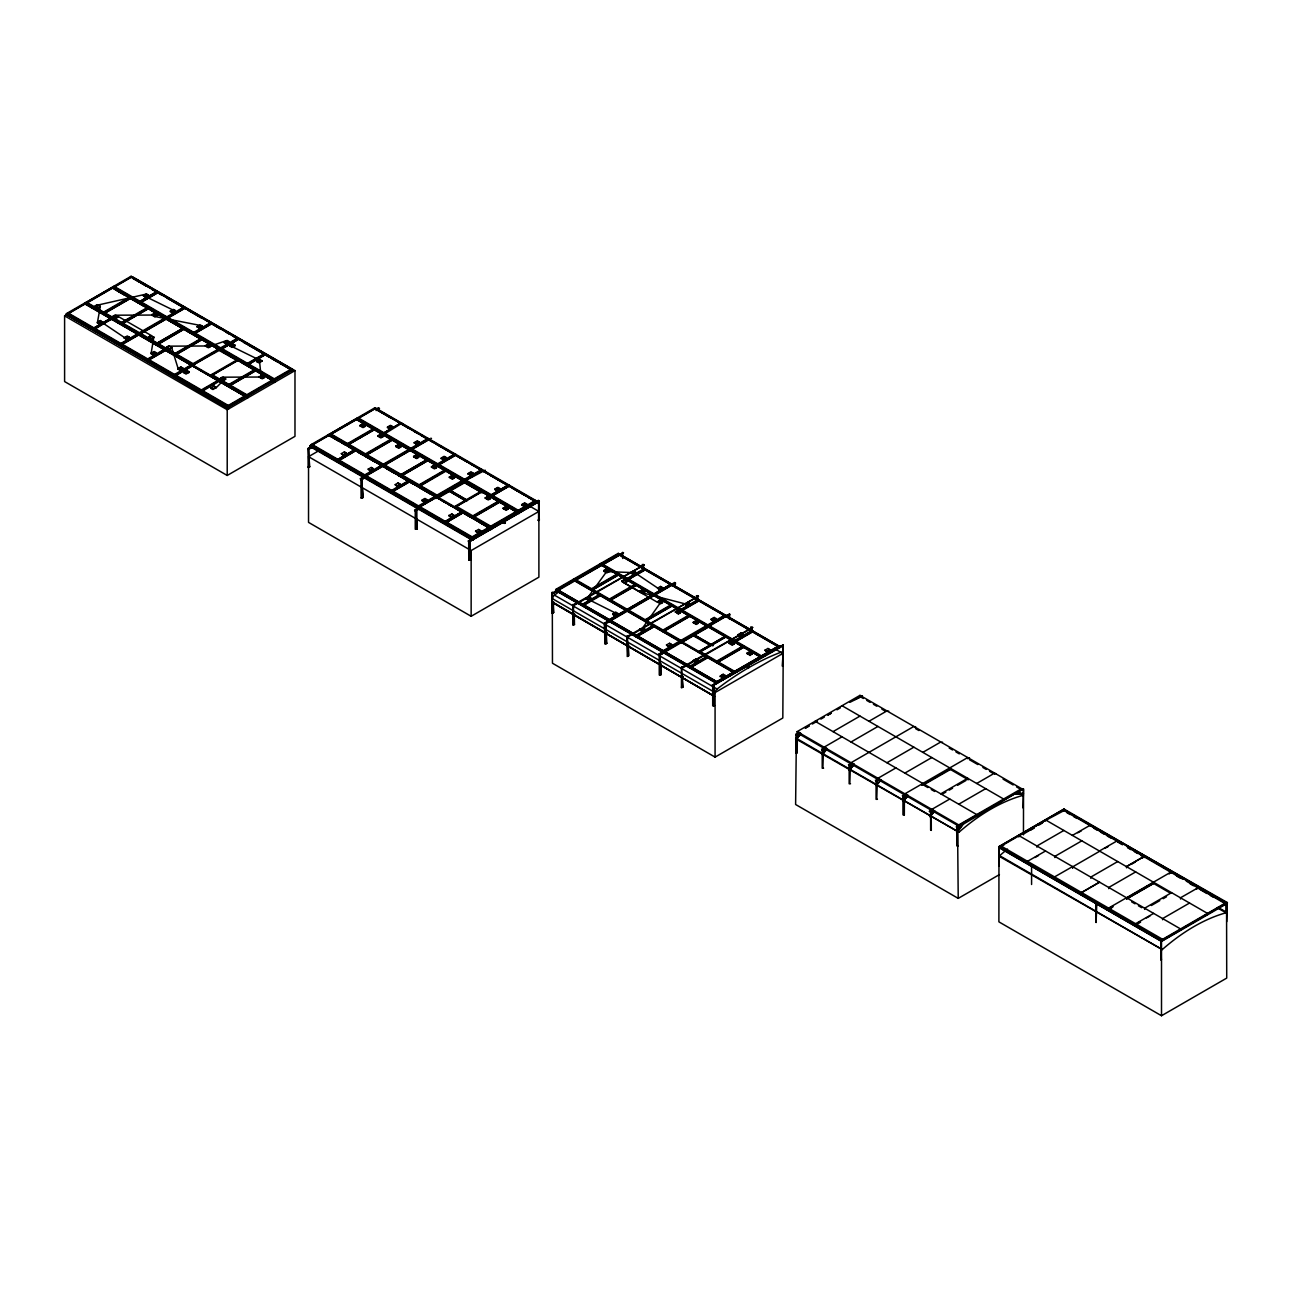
<?xml version="1.0" encoding="UTF-8"?>
<svg xmlns="http://www.w3.org/2000/svg" width="1292" height="1292" viewBox="0 0 1292 1292"><rect width="100%" height="100%" fill="white"/><g stroke="black" fill="none" stroke-linecap="round" stroke-linejoin="round"><path stroke-width="1.5" d="M145.834 294.188L98.257 304.977M179.976 367.445L188.81 372.677L189.084 371.676L187.049 370.513L184.013 372.855L186.048 374.034L189.084 372.274L187.049 371.095L184.013 372.855M199.243 325.229L154.265 316.395M213.907 386.001L215.942 387.762L212.889 389.522L210.854 388.359L213.907 386.001L215.78 388.149L225.422 378.346L225.599 379.331L223.564 380.494L220.512 378.152L222.547 376.973L225.422 378.346M235.16 345.707L233.125 343.898L230.089 346.256L232.108 347.419L235.16 345.658L233.125 344.496L230.089 346.256M262.001 361.211L259.983 359.402L256.93 361.76L258.965 362.923L262.018 361.162L259.983 360L256.93 361.76M261.662 361.114L232.835 346.967M588.248 596.952L606.126 572.291M102.472 321.676L99.419 323.436L97.384 322.257L100.437 320.497L102.472 322.257L99.419 324.017L97.384 322.839L100.324 306.269L98.289 308.174L95.253 305.833L97.271 304.654L100.324 306.414L98.289 307.593L95.253 305.833M124.242 337.664L127.294 336.001L129.329 337.18L126.277 339.521L124.242 337.713L126.277 338.94L129.329 337.18M143.59 295.674L145.495 296.837L148.548 295.077L145.495 297.418L143.46 295.658L146.513 293.898L148.548 295.077M151.212 352.91L153.813 337.002M170.318 311.065L172.353 312.325L175.405 310.565L172.353 312.922L170.318 311.114L173.37 309.402L175.405 310.565M178.07 368.398L171.691 347.709M197.159 326.569L199.194 327.829L202.246 326.069L199.194 328.426L197.175 326.601L200.212 324.906L202.246 326.069M224.404 342.089L226.052 343.914L229.088 341.572L227.069 340.394L224.017 342.154L226.052 343.333L229.088 341.572M259.692 362.745L261.275 378.217M341.314 453.605L343.349 454.881L346.401 453.121L343.349 455.462L341.33 453.653L344.366 451.942L346.401 453.121M368.172 469.109L370.206 470.369L373.243 468.608L370.206 470.966L368.172 469.157L371.224 467.446L373.243 468.608M400.1 484.112L397.048 485.873L395.013 484.694L398.065 482.933L400.1 484.112L397.048 486.454L395.384 484.694M414.264 442.591L416.282 444.367L419.319 442.009L417.284 440.847L414.248 442.607L416.282 443.77L419.319 442.009M446.176 457.513L443.124 459.274L441.089 458.095L444.141 456.334L446.176 457.513L443.124 459.855L441.509 457.982M473.017 473.017L469.965 474.778L467.946 473.599L470.982 471.838L473.017 473.017L469.965 475.359L468.334 473.534M475.569 531.109L477.588 532.385L480.64 530.624L477.588 532.966L475.569 531.157L478.605 529.445L480.64 530.624M495.143 489.087L496.822 490.863L499.875 488.521L497.84 487.342L494.788 489.103L496.822 490.282L499.875 488.521M521.726 504.623L523.664 505.77L526.716 504.009L523.664 506.367L521.645 504.607L524.681 502.846L526.716 504.009M635.729 572.13L632.676 573.89L630.771 572.356L632.676 574.488C640.073 573.454 630.221 569.174 635.729 572.727M657.806 588.038L659.518 589.976L662.57 587.634L660.535 586.455L657.499 588.215L659.518 589.394L662.57 587.634M666.462 644.95L669.514 643.287L671.549 644.45L668.497 646.808L666.478 644.999L668.497 646.21L671.549 644.45M684.34 603.671L686.375 604.898L689.427 603.138L686.375 605.48L684.34 603.671L639.831 592.14L639.621 591.138L641.656 589.96L644.708 591.72L642.673 593.48L621.743 581.4L623.778 579.64C630.108 581.4 624.004 584.921 621.743 580.819M693.32 660.438L696.372 658.791L698.407 659.954L695.354 662.312L693.32 660.487L695.354 661.714L698.407 659.954M711.181 619.126L713.216 620.402L716.269 618.642L713.216 620.984L711.198 619.175L714.234 617.463L716.269 618.642M720.532 676.039L722.196 677.799L725.248 675.458L723.213 674.279L720.161 676.039L722.196 677.218L725.248 675.458M738.039 634.63L740.074 635.89L743.126 634.13L740.074 636.488L738.039 634.679L741.091 632.967L743.126 634.13M764.912 650.215L766.915 651.992L769.967 649.634L767.933 648.471L764.88 650.231L766.915 651.394L769.967 649.634M118.121 316.411L151.745 335.807M207.495 347.16L226.1 340.733M624.117 582.918L657.563 602.347L659.518 600.279L662.57 602.637L660.535 603.8L657.499 602.04L659.518 600.877L662.57 602.637M205.703 346.191L207.414 344.253L210.467 346.595L208.432 347.774L205.38 346.014L207.414 344.835L210.467 346.595M259.498 377.409L261.194 375.891L264.246 377.652L261.194 375.294L259.547 377.119M359.983 425.875L361.986 424.099L365.038 426.441L363.004 427.62L359.951 425.859L361.986 424.68L365.038 426.441M377.91 436.147L379.848 434.419L382.9 436.761L380.865 437.94L377.829 436.179L379.848 435L382.9 436.761M395.74 446.483L397.726 444.739L400.778 447.08L398.743 448.259L395.691 446.499L397.726 445.32L400.778 447.08M413.65 456.787L415.604 455.059L418.64 457.4L416.622 458.579L413.569 456.819L415.604 455.64L418.64 457.4M431.496 467.123L433.466 465.362L436.518 467.72L434.483 468.883L431.431 467.123L433.466 465.96L436.518 467.72M449.438 477.426L451.344 476.28L454.396 478.04L451.344 475.682L449.309 477.442L452.362 479.203L454.396 478.04M485.308 498.163L487.245 496.419L490.298 498.76L488.263 499.939L485.211 498.179L487.245 497L490.298 498.76M503.412 508.693L505.124 506.739L508.176 509.08L506.141 510.259L503.089 508.499L505.124 507.32L508.176 509.08M630.658 572.518L604.123 571.5L603.881 570.499L605.916 569.336L608.952 571.678L606.933 572.857L603.881 571.096L605.916 569.917L608.952 571.678M621.84 581.384L623.778 580.237L626.83 581.998M729.237 643.384L731.175 642.237L734.227 643.997L731.175 641.656L729.14 643.416L732.193 645.176L734.227 643.997M642.172 628.558L659.808 603.622M387.648 427.022L389.425 428.266L392.477 426.505L389.425 428.863L387.39 427.103L390.442 425.343L392.477 426.505M1023.458 793.546L1016.029 793.627L1023.361 793.498L1023.119 794.418L1015.431 793.288L1023.119 794.418M1016.077 793.789L1016.319 792.868M225.567 378.717L223.564 379.913L220.512 378.152M99.5 320.771L124.323 337.438M172.401 309.725L143.477 295.513M614.831 612.666L586.003 598.228L587.957 600.295C594.272 598.551 588.183 595.031 585.922 599.133M422.226 500.182L423.905 501.958L426.941 499.616L424.907 498.437L421.87 500.198L423.905 501.377L426.941 499.616M657.547 587.957L632.725 571.29M800.265 733.258L795.614 739.169L799.813 735.18M800.652 733.226L796.292 739.557L800.862 733.614M826.912 748.391L821.873 754.318L826.525 748.423M821.825 754.27L822.552 754.722L827.122 748.762M853.834 763.943L848.812 769.87L853.463 763.976M849.361 770.161L854.044 764.315M848.763 769.806L849.49 770.258L854.173 764.428M876.073 785.326L881.112 779.98M876.283 785.697L880.982 779.867M903.221 801.25L907.921 795.42M903.35 801.363L907.711 795.048L902.623 800.911L903.35 801.363L908.05 795.517M933.082 812.087L929.61 816.528L933.68 812.426M934.633 810.585L930.288 816.915M962.362 824.716L956.532 832.08L963.59 823.311M963.913 823.23L957.211 832.468M586.003 598.228L587.957 599.714L591.009 597.954M693.32 622.663L695.274 620.919L698.31 623.261L696.275 624.44L693.239 622.679L695.274 621.5L698.31 623.261M67.184 314.263L67.184 313.181L85.062 302.861L246.82 396.208L273.581 380.026M85.821 303.588L85.821 302.522L112.662 287.018L274.356 380.316L292.137 369.318M113.26 286.582L131.122 276.262L292.218 369.27L292.218 370.336L274.356 380.655L274.356 379.59L113.26 286.582L113.26 287.648M65.827 314.36L229.12 407.852L65.827 314.36L228.523 408.87M84.384 304.428L85.062 303.249L247.676 397.92M85.902 302.57L112.662 287.115L112.582 288.148M84.465 304.282L84.965 303.394L202.602 371.321M111.984 287.793L275.196 382.028L262.502 374.696M84.416 303.329L246.061 396.644L228.28 406.915L67.265 313.956L85.062 303.652M85.902 303.297L131.122 277.037L293.655 370.691M132.349 276.73L294.98 370.61L294.98 436.341L227.214 475.456L64.6 381.56L64.6 315.846L85.062 303.943L85.062 302.861M87.178 302.812L131.122 277.344L131.122 276.262M95.253 306.414L97.271 304.654M103.053 312.47L129.814 297.015M105.04 312.89L131.17 297.806M105.363 312.939L130.54 298.42L130.54 297.338L103.683 312.842L103.683 313.908M97.384 322.839L100.437 321.078L102.472 322.257M143.46 296.239L146.513 294.479L148.548 295.658M113.115 316.152L115.149 314.973L118.202 316.734L116.167 318.494L113.115 316.152L116.167 317.913L118.202 316.734M110.547 318.413L94.025 327.942L111.177 318.042M113.115 316.734L115.149 315.555L118.202 317.315M157.253 291.443L140.101 301.343L156.623 291.814M111.823 318.413L94.025 329.751L94.025 328.685L111.903 318.365L111.903 319.431M111.903 319.14L94.122 328.733M120.931 322.79L147.692 307.334M123.241 323.258L148.402 308.723L148.402 307.657L121.561 323.161L121.561 324.227M148.402 307.754L121.642 323.937M122.272 323.565L148.402 308.433M156.849 315.636L153.796 313.875L151.891 315.41L153.796 313.294L156.849 315.636L154.814 316.815L151.762 315.054L116.038 315.2M151.762 314.473L154.814 316.233L156.849 315.054M124.242 338.342L127.294 336.582L129.329 337.761M170.318 311.743L173.37 309.983L175.405 311.162M120.883 343.446L138.034 333.546M138.793 333.11L165.554 317.654M184.11 306.947L166.959 316.798M120.883 344.916L138.745 334.644M140.78 333.514L166.91 318.43M168.315 317.622L184.821 308.045M141.103 333.578L166.28 319.043L166.28 317.977L139.423 333.465L139.423 334.547M168.574 317.719L184.821 308.336L184.821 307.27L166.959 317.574L166.959 318.656M148.855 336.776L150.889 335.613L153.942 337.374L151.907 339.134L148.855 336.776L151.907 338.536L153.942 337.374M148.855 337.374L150.889 335.613M182.802 328.346L157.301 343.01L140.15 333.158M156.671 343.43L183.432 327.974M158.981 343.559L184.062 329.072M184.788 328.749L157.301 344.867L157.301 343.785L184.142 328.297L184.142 329.363M151.083 353.265L154.136 351.505L156.171 352.668L153.118 355.025L151.083 353.265L153.118 354.428L156.171 352.668M151.083 353.846L154.136 352.086L156.171 353.265M197.159 327.247L200.212 325.487L202.246 326.666M166.733 347.096L168.768 345.933L171.804 347.693L169.785 349.454L166.733 347.096L169.785 348.856L171.804 347.596M166.733 347.693L168.768 345.933M147.724 358.95L164.875 349.05M193.8 332.351L210.951 322.451M147.724 359.677L165.602 349.373L165.602 350.439L147.724 360.759L147.724 359.677L165.602 349.47M193.8 334.16L193.8 333.078L211.678 322.758L211.678 323.84L195.431 333.223M193.897 333.126L211.678 322.855M147.724 360.42L165.602 350.148M195.157 333.126L211.678 323.549M174.533 353.733L201.294 338.294M175.179 354.105L202.02 338.601L202.02 339.683L175.179 355.187L175.179 354.105L202.02 338.698M175.89 354.525L202.02 339.392M205.38 345.416L208.432 347.177L210.467 346.014M177.941 368.769L180.993 367.009L183.028 368.172L179.976 370.529L177.941 368.769L179.976 369.932L183.028 368.172M177.941 369.35L180.993 367.009M224.017 342.751L227.069 340.991L229.088 342.154M192.411 364.053L219.172 348.614M174.581 374.454L191.733 364.554M220.657 347.855L237.809 337.955M85.821 302.522L193.041 364.425L219.898 348.921L219.898 350.003L174.662 375.229M174.581 375.924L192.363 365.652M193.041 365.151L219.801 348.969M220.657 349.308L238.439 339.053M220.738 349.373L239.165 338.73M184.013 372.274L186.048 373.436L189.084 371.676M230.089 345.658L232.108 346.837L235.16 345.077M211.08 374.841L237.938 359.337L237.938 360.42L211.08 375.924L211.08 374.841L246.82 395.481L273.678 379.977L273.678 381.059L246.82 396.547L246.82 395.481M211.161 375.617L238.568 359.806M217.944 380.413L201.423 389.909M220.512 378.734L222.547 377.571L225.599 379.331M247.499 363.343L264.02 353.814M219.301 381.447L219.301 380.365L201.423 390.685L201.423 391.767L219.931 380.833M247.499 365.151L247.499 364.086L265.377 353.766L265.377 354.848M265.377 354.541L248.855 364.134L266.007 354.234M210.854 387.762L212.889 388.94L215.942 387.18M256.93 361.162L258.965 362.341L262.018 360.581M228.313 384.79L255.089 369.334M255.8 369.754L229.039 385.937M229.669 385.581L255.8 370.433M230.638 385.258L255.8 370.739L255.8 369.657L228.959 385.161L228.959 386.227M259.159 376.473L262.211 378.233L264.246 377.054M223.403 377.183L259.256 377.038L262.211 378.814L264.246 377.652M228.28 405.446L244.786 395.917M246.191 395.11L272.951 379.654M290.861 369.318L274.356 378.798M228.28 406.189L246.142 395.869L246.142 396.951L228.28 407.255L228.28 406.189L67.184 313.181M274.356 379.59L292.218 369.27M229.12 407.852L228.442 409.015M246.998 398.307L247.676 397.145M279.314 362.987L293.752 371.321L289.602 369.722M64.6 315.846L227.214 409.725L294.98 370.61M328.975 434.306L328.975 435.372L311.114 445.692L311.114 444.626L328.975 434.306L490.75 527.653L517.511 512.197M329.751 433.967L356.592 418.463L463.812 480.366L463.812 481.448L436.971 496.935L436.971 495.87L329.751 433.967L329.751 435.033L356.592 419.529L356.592 418.463L329.831 434.015M453.928 454.316L375.051 408.773L357.19 419.092L357.19 418.027L375.051 407.707L536.148 500.715L536.148 501.78L455.608 455.285L439.361 464.668M309.757 445.788L473.05 540.072M309.838 445.837L472.969 539.442M328.394 435.129L408.175 480.85M355.914 419.238L519.126 513.473L514.991 511.858M328.975 435.081L311.194 445.401L472.21 538.36L489.991 527.362M329.831 434.742L356.592 419.238M375.051 408.482L357.27 418.802L518.27 511.761L536.067 500.763M309.757 446.58L310.435 445.401M377.474 408.062L378.911 408.207M311.792 446.774L308.271 448.712L309.03 449.245M311.873 446.919L308.352 449.535L312.47 447.161M376.069 410.549L379.509 408.563L378.734 408.014M528.525 505.447L538.893 511.438L538.893 577.169L471.144 616.284L308.53 522.388L308.53 456.674L318.946 450.65M309.03 456.964L309.709 457.352M309.03 457.659L309.709 466.751L308.352 467.526L309.547 466.751M359.951 425.278L363.004 427.038L365.038 425.859M346.983 443.915L373.743 428.459M309.03 466.46L308.271 448.017L308.352 467.526M347.613 445.352L347.613 444.27L374.47 428.782L374.47 429.848M348.339 444.69L374.47 429.606L348.969 444.27L365.491 453.863M387.39 427.684L390.442 425.924L392.477 427.103M354.476 449.858L337.955 459.387L355.106 449.487M401.182 422.888L384.031 432.788L400.552 423.259M339.311 460.178L355.833 450.585L337.955 461.196L337.955 460.113L355.833 449.81L355.833 450.876M384.031 434.257L401.909 423.195L401.909 424.277M377.829 435.598L380.865 437.358L382.9 436.179M364.845 454.235L391.621 438.779M365.571 454.639L392.332 439.199M366.201 455.01L392.332 439.878M367.17 454.703L392.332 440.168L392.332 439.102L365.491 454.59L365.491 455.672M395.691 445.902L398.743 447.662L400.778 446.499M414.248 443.188L417.284 441.428L419.319 442.607M364.812 474.891L381.964 464.991M382.723 464.555L409.483 449.099M428.04 438.392L410.888 448.243M360.355 478.767L365.507 475.795L360.355 478.864L361.114 479.219M366.169 475.666L382.674 466.089M384.079 465.33L410.21 450.197M410.888 449.761L428.75 439.49M385.032 465.023L410.21 450.488L410.21 449.406L383.353 464.91L383.353 465.992M364.473 477.184L360.952 479.219L361.114 497.985L363.068 497.549L362.39 487.762M366.104 476.926L360.952 479.897L366.185 476.974M362.39 488.554L362.89 497.549L361.712 497.549M413.569 456.221L416.622 457.982L418.64 456.819M362.39 497.162L361.114 497.985M400.585 474.858L427.361 459.419M401.231 476.312L401.231 475.23L428.072 459.726L428.072 460.808M402.894 475.004L427.991 460.517L401.941 475.65M441.089 458.692L444.141 456.932L446.176 458.095M391.654 490.395L408.805 480.495M437.73 463.796L454.881 453.88M409.532 480.802L391.654 491.122L391.654 492.204L409.532 481.884L409.532 480.802L391.734 491.17M455.608 455.285L455.608 454.203L437.73 464.522L437.73 465.605M437.81 464.571L455.608 454.3M393.01 491.17L409.532 481.593L491.509 528.735M439.086 464.571L455.608 454.994M431.431 466.541L434.483 468.302L436.518 467.123M418.463 485.178L445.223 469.723M419.092 486.632L419.092 485.55L445.95 470.046L445.95 471.128L420.772 485.663M419.189 485.598L445.95 470.143L419.819 485.97M449.309 476.861L452.362 478.621L454.396 477.442M421.87 500.795L424.907 499.035L426.941 500.198M467.946 474.196L470.982 472.436L473.017 473.599M436.341 495.498L463.101 480.043M418.511 505.899L435.662 495.983M464.587 479.284L481.738 469.384M436.971 495.87L463.812 480.366M420.126 506.432L436.292 497.097M436.971 496.596L463.731 481.141M464.587 480.753L482.368 470.482M419.868 506.674L436.373 497.097M464.668 480.802L482.449 470.482M418.01 508.095L414.57 510.162L416.605 510.469L416.605 529.236L415.927 510.065M464.409 481.302L418.511 507.708L418.511 506.625L436.373 496.306L436.373 497.388M485.211 470.175L464.587 481.092L464.587 480.026L482.449 469.707L482.449 470.789M418.689 509.258L415.152 511.196L418.689 508.483M435.872 498.55L465.088 481.69M437.503 498.292L466.8 481.48M416.605 519.077L416.508 529.284L416.508 510.518M481.851 490.782L455.01 506.286L455.01 507.352L481.851 491.864L481.851 490.782L517.607 511.422L517.607 512.488M481.851 491.558L455.091 507.062L490.75 526.91L517.607 511.422M448.841 515.718L451.764 513.941L453.799 515.12L450.747 517.462L448.841 515.346L450.747 516.881L453.799 515.12M494.788 489.684L497.84 487.924L499.875 489.103M507.95 485.259L491.428 494.788L508.58 484.888M462.504 511.487L445.352 521.387L461.874 511.858M509.306 485.986L492.785 495.579L509.306 486.034M485.211 497.598L488.263 499.358L490.298 498.179M472.242 516.235L499.003 500.779M472.969 516.655L499.729 501.199M473.599 517.01L499.729 501.877M474.552 516.703L499.729 502.168L499.729 501.102L472.888 516.606L472.888 517.672M503.089 507.918L506.141 509.678L508.176 508.499M521.645 505.188L524.681 503.428L526.716 504.607M489.361 526.991L472.21 536.842M490.12 526.555L516.881 511.099M518.27 510.292L535.421 500.392M311.114 444.626L472.21 537.633L490.072 527.314L490.072 528.38L328.346 434.774M357.19 418.027L518.27 511.018L536.148 500.715M539.232 519.465L537.892 520.24L539.329 520.192L538.57 500.295L468.092 541.073L470.127 541.364L470.046 560.195L470.127 549.972M539.152 501.409L468.689 542.107L539.329 501.409L538.57 501.07L538.57 520.628M328.297 435.872L328.975 434.693L490.928 528.977M374.373 409.273L375.051 408.094L536.987 502.378M504.688 523.373L505.366 522.194L504.688 523.373L501.231 521.37M537.892 510.857L538.57 511.244M470.127 550.069L470.127 560.05M308.53 456.674L471.144 550.553L538.893 511.438M539.232 520.24L539.232 500.682L468.689 541.413L468.77 560.147L470.805 559.759M552.96 602.686L553.638 612.473L552.282 613.248L552.282 592.317L552.459 663.232L715.074 757.112L782.823 717.997L783.259 645.774L712.619 685.761L783.259 645.079L782.484 666.349L783.162 645.822M617.673 553.784L779.318 647.114L716.802 683.193L555.802 590.25L618.303 554.106M752.542 631.901L752.542 630.835L734.68 641.139L734.68 642.221L752.542 631.901L779.399 647.405L779.399 646.323L618.303 553.331L555.705 589.459L555.705 590.541L600.522 564.765L600.441 563.635L761.521 656.643L761.521 657.725L707.822 626.717L707.822 625.651L707.741 626.668M602.056 563.78L618.303 554.397L643.481 568.932M622.744 558.467L622.663 552.362L623.422 552.911L552.201 593.06L552.96 593.593M623.422 552.815L552.282 593.884L558.112 590.622M619.401 555.237L623.422 552.911M552.023 602.201L714.654 696.517L552.459 602.395M552.96 602.153L552.96 603.025M552.282 602.637L553.638 601.862L552.282 601.862L713.378 695.645M603.881 570.499L606.933 572.259L608.952 571.096M590.912 589.136L617.673 573.696M591.623 589.556L618.383 574.1M552.201 613.199L553.477 612.473L553.477 603.073M591.623 590.299L618.383 574.795M642.915 568.868L642.915 564.846M573.115 605.916L644.256 564.846L573.034 605.076L573.793 605.625M573.196 605.286L578.364 602.298M640.234 566.574L644.256 564.943M599.714 594.32L582.563 604.22L557.062 589.507M627.282 578.412L644.433 568.512M582.563 604.963L600.441 594.643L600.441 595.725L582.563 606.029L582.563 604.963L600.441 594.74L582.563 605.69M645.16 569.901L645.16 568.819L627.282 579.139L627.282 580.221L645.16 569.901L697.179 599.94M645.16 568.916L627.363 579.93M627.282 579.882L645.16 569.611M624.795 582.579L626.83 581.4M573.115 613.878L574.472 613.878L573.793 614.378M573.793 613.587L573.293 614.669M573.115 614.669L574.472 613.878M573.793 614.717L574.472 615.105M574.472 614.669L573.293 615.105L573.293 624.504M608.774 599.456L635.535 584M609.404 600.554L636.262 585.115M574.31 615.105L574.472 624.504L573.034 625.231L573.115 604.349L573.115 624.504M644.708 592.317L641.656 590.557L640.041 591.833M639.621 591.138L642.673 592.899L644.708 591.72M612.763 614.039L615.816 612.279L617.851 613.458L614.798 615.799L612.763 614.039L614.798 615.218L617.851 613.458M612.763 614.621L615.816 612.279M583.919 605.011L609.404 619.675L625.926 610.195M652.783 594.691L627.282 609.356L610.761 599.876M609.404 619.724L653.413 594.32M671.275 584L654.123 593.916L670.645 584.372M675.425 587.634L674.747 582.434L604.285 623.212L605.044 643.707L604.963 623.519M604.866 623.568L675.506 582.886M672.002 585.115L609.404 621.533L609.404 620.467L672.002 584.323L672.002 585.405M604.866 624.246L610.115 621.323M671.905 585.551L675.506 583.564L674.747 587.246M605.641 632.66L606.982 632.66L606.303 633.839M606.303 632.369L605.803 633.435M605.641 633.435L606.982 632.66M606.303 633.484L606.223 643.707L605.641 623.115L606.223 643.707M606.303 634.178L606.82 643.271M657.499 601.458L660.535 603.219L662.57 602.04M644.514 620.095L671.275 604.64M604.963 643.658L606.982 643.271M672.002 604.963L645.16 620.467L645.16 621.533L672.002 606.029L672.002 604.963L645.241 620.515M605.044 643.707L606.303 642.98M645.16 621.194L672.002 605.738M627.331 637.214L698.471 596.129L697.712 595.693L696.436 595.741L697.115 600.166M627.331 636.423L698.471 596.226M641.656 630.722L644.708 628.962L641.656 631.303L639.75 629.188L641.656 631.303M675.361 611.778L677.396 610.599L680.448 612.36L678.413 614.12L675.361 611.778L678.413 613.538L680.448 612.36M675.361 612.36L677.396 611.181L680.448 612.941M653.413 625.328L636.262 635.228L610.761 620.515M680.981 609.404L698.132 599.504M636.262 636.698L654.123 626.426M698.843 600.602L682.337 610.147M698.843 600.909L680.981 611.213L680.981 610.147L698.843 599.827L698.843 600.909L724.021 615.428M627.331 645.176L628.687 645.176L628.009 646.355M627.331 645.968L628.687 645.176M628.009 646.016L628.687 655.787L627.234 656.53L627.331 635.648L627.831 656.191L627.234 636.375L628.009 636.924M662.392 630.415L689.153 614.96M663.749 631.19L689.88 616.058M693.239 622.098L696.275 623.858L698.31 622.679M711.181 619.805L714.234 617.463M707.031 625.28L663.103 650.732L637.618 636.019M724.973 615.008L707.822 624.86M658.5 654.43L661.924 652.444L658.5 654.527L659.259 654.866M699.747 630.609L663.2 651.507L663.103 652.541M703.187 628.623L729.722 614.185L659.082 655.545L664.33 652.622M725.523 615.816L729.56 614.185L729.641 618.949M725.7 616.106L664.459 651.507L689.96 666.188L707.112 656.336M681.433 642.641L710.729 625.829M726.12 616.849L729.124 614.524L729.124 618.545M659.178 654.818L659.259 675.005L661.197 674.569L659.841 674.666L660.519 664.443M660.519 665.138L661.036 663.959M725.781 636.019L698.94 651.507L698.94 652.589L725.781 637.085L725.781 636.019L699.02 651.556M699.02 652.298L725.781 636.794M751.314 627.331L751.314 631.465M681.611 667.867L686.779 664.895M693.32 661.133L696.372 658.791M738.039 635.309L741.091 632.967M746.921 630.157L752.671 627.524L681.53 668.513M734.68 640.412L751.831 630.512M689.96 666.963L707.822 656.643L707.822 657.725L689.96 668.045L689.96 666.963L707.822 656.74L691.317 667.011L716.802 681.692L760.81 656.336M752.542 630.932L734.76 641.93M734.68 641.882L752.542 631.61M729.14 642.818L732.193 644.579L734.227 643.416M681.53 676.475L682.887 676.475L682.208 677.654M681.53 677.266L682.887 676.475M682.208 677.315L682.887 687.086L681.449 687.828L681.53 666.947L682.208 687.473L681.449 687.134L682.887 687.086M682.208 677.993L682.709 687.086M716.172 661.472L742.932 646.016M716.899 662.618L743.659 647.114M747.018 653.138L749.053 651.976L752.089 653.736L750.071 655.496L747.018 653.138L750.071 654.899L752.089 653.736M747.018 653.736L749.053 652.557L752.089 654.317M720.161 676.637L723.213 674.279M716.802 681.74L733.323 672.195M760.164 656.691L734.68 671.372L718.158 661.875M778.042 646.371L761.521 655.916L778.672 646.016M712.78 685.761L712.021 685.325L783.259 645.079M712.021 685.422L717.173 682.451M779.044 646.727L783.081 645.079L783.162 665.186M715.074 757.112L715.074 692.56A3.521 2.035 -60 0 1 717.108 689.04A266.507 153.877 -60 0 1 780.788 652.266A3.521 2.035 -60 0 1 782.823 653.445L715.074 692.56L552.459 598.68A3.521 2.035 -60 0 1 554.478 595.16A266.507 153.877 -60 0 1 559.759 591.155M782.484 654.963L783 656.126M714.056 695.79L713.539 705.48M713.378 705.48L713.378 685.325L713.378 705.577L714.734 705.48L712.7 705.868L712.7 685.713M797.148 731.627L958.745 824.926L958.745 826.105L797.148 732.806L797.148 731.627L859.987 695.354L1021.584 788.653L1021.584 789.832M805.304 728.09L808.937 726.007M812.345 724.021L817.465 721.065M820.888 719.095L824.296 717.125M836.974 709.809L840.349 707.871M849.894 702.347L862.022 696.226M805.514 728.074L808.937 726.104M855.029 699.489L862.442 695.887M795.872 734.324L799.377 732.306M799.377 733.081L795.953 735.051M999.427 874.603L958.228 898.376L795.614 804.496L796.373 738.33A179.265 103.505 -60 0 1 800.297 734.986M833.049 731.627L859.987 716.091M842.029 736.811L824.07 747.18L824.07 748.359M868.967 721.275L886.926 710.907M825.62 747.47L822.132 750.168L825.62 748.246M888.105 711.391L888.702 711.052M822.891 749.134L821.534 749.134M822.132 750.168L825.54 748.197M851.008 741.996L877.946 726.443M822.891 767.916L823.488 749.489M913.848 726.443L851.008 762.732L851.008 763.911M852.558 763.007L849.054 765.72L852.558 763.798M915.043 726.944L915.624 726.605M849.829 764.686L848.473 764.686M849.829 783.469L850.411 765.025M886.926 762.732L913.848 747.18M895.905 767.916L877.946 778.285L877.946 779.464M922.827 752.364L940.786 741.996M879.497 778.559L876.073 781.321M941.965 742.496L942.562 742.141M876.751 780.239L875.395 780.239M875.992 781.272L879.497 779.351M904.868 773.101L931.807 757.548M876.751 799.021L877.349 780.578M905.74 793.724L902.333 795.791L904.368 796.082L904.287 814.913L904.287 796.13M906.419 794.112L902.93 796.809L906.419 794.887M921.697 785.294L950.799 768.482M968.903 758.033L969.501 757.693M923.409 784.987L950.799 769.273M904.368 814.864L903.011 814.864L903.011 796.082M940.786 793.837L967.724 778.285L967.724 779.464M942.466 794.031L945.841 792.093M949.2 790.155L952.575 788.201M957.614 785.294L966.045 780.433M949.765 799.021L931.807 809.39L931.807 810.552M976.704 783.469L994.646 773.101L994.646 774.279M932.679 809.277L929.271 811.344L930.03 811.683M930.628 811.247L930.628 830.11M995.841 773.585L996.003 773.585M929.869 811.683L933.357 810.439M958.745 804.205L985.683 788.653M931.306 830.417L931.209 811.683M958.745 824.926L1021.584 788.653M959.617 824.813L956.209 826.896L1023.539 788.798L1023.458 834.842M956.871 827.962L1022.941 789.137M1018.258 792.012L1023.458 795L1022.683 795.452A179.265 103.505 -60 0 0 959.003 832.226L795.614 738.766M958.147 846.002L956.871 845.953L956.871 827.187M1226.56 902.882L1226.722 978.092L1161.508 1015.738L998.894 921.858L998.974 846.599L1064.027 809.034L1226.722 902.979M1064.188 809.034L998.797 846.793L998.894 866.302M1045.89 820.097L1018.968 835.649L1018.968 836.812M1063.429 810.649L1063.429 809.486L1226.722 903.754L1161.508 941.416L998.797 847.471L1043.565 821.631M1046.908 819.709L1064.705 810.213M1225.446 904.206L1225.446 903.027L1162.606 939.316L1000.589 845.759L1000.589 846.938L1003.852 845.049M1023.619 833.938L1033.891 827.914M1039.026 825.039L1042.45 822.972M1030.741 830.013L1034.117 828.075M1007.502 849.119A179.265 103.505 -60 0 0 999.653 855.692L998.894 856.128L1162.267 949.572A179.265 103.505 -60 0 1 1225.963 912.798L1226.722 912.362L1218.065 907.372M1063.849 830.465L1036.911 846.002L1036.911 847.181M1027.511 862.491L1027.511 861.312L1045.551 850.992M1072.408 835.391L1090.448 825.087M1034.973 857.5L1038.477 855.562M1077.77 832.791L1081.275 830.869M1031.581 865.721L1031.581 884.487M1081.808 840.834L1054.87 856.37L1054.87 857.549M1099.427 850.992L1117.467 840.672L1117.467 841.851L1122.506 844.774M1099.767 851.186L1072.828 866.738L1072.828 867.917M1104.789 848.392L1108.294 846.47M1117.725 861.554L1090.787 877.106L1090.787 878.285M1081.63 893.741L1081.549 892.514L1099.508 882.145M1126.527 867.82L1126.446 866.593L1144.405 856.225L1144.405 857.404L1141.03 855.466M1081.63 892.562L1099.589 882.194M1126.527 866.641L1144.486 856.273L1144.486 857.452M1131.808 863.993L1135.313 862.055M1142.08 858.066L1145.584 856.128M1135.668 871.922L1108.746 887.475L1108.746 888.654M1096.036 903.609L1096.795 903.269L1096.117 922.44L1096.036 902.93L1096.117 922.44M1112.606 906.273L1107.47 909.923L1112.606 906.952M1128.013 897.375L1153.691 882.549L1127.415 897.811M1169.099 873.65L1172.522 871.68L1172.603 872.52M1112.687 906.322L1107.551 910.069L1112.687 907.097M1169.179 873.699L1172.603 871.729M1128.013 898.053L1153.691 883.243M1126.527 897.746L1126.608 898.974L1153.772 883.389L1153.627 882.291M1171.586 892.659L1144.647 908.211L1144.647 909.39M1151.382 905.498L1159.796 900.637M1163.171 898.699L1166.531 896.745M1153.627 913.396L1135.587 923.715L1135.668 924.927M1198.427 887.426L1198.427 888.605L1198.524 887.475L1180.484 897.795L1180.565 899.022M1139.706 921.923L1134.57 925.67L1140.578 922.1M1146.472 917.918L1149.977 915.996M1196.117 889.251L1198.944 887.717M1189.544 903.027L1162.606 918.58L1162.606 919.742M1161.508 959.407L1160.749 959.746L1160.83 940.237L1161.33 959.407M1226.043 902.591L1226.043 911.974M1226.722 921.664L1227.319 902.543L1160.749 940.964L1161.589 940.576M1227.4 902.591L1064.107 809.874M1161.508 941.125L1225.963 903.221M169.656 346.159L205.476 345.981M374.422 408.159L537.585 502.12M376.198 409.532L390.62 417.865M398.598 422.468L408.983 428.459M414.167 431.463L417.72 433.498M421.095 435.452L426.958 438.844M429.735 440.443L433.288 442.494M436.664 444.448L442.526 447.823M443.576 448.437L451.166 452.83M454.639 454.816L458.095 456.819M459.144 457.433L466.751 461.809M470.127 463.763L473.663 465.798M474.794 466.46L485.098 472.404M490.379 475.456L502.992 482.74M505.85 484.387L509.403 486.438M512.779 488.392L518.641 491.767M519.691 492.381L524.891 495.385M528.347 497.372L537.666 502.766M752.671 627.428L681.449 667.673L682.208 668.206M622.066 552.718L622.066 556.836M1063.429 810.165L1122.247 844.225M1127.432 847.116L1182.794 879.174M1186.25 881.079L1226.043 904.158M779.318 646.371L618.303 553.428L618.303 554.397M1066.788 812.603L1070.164 814.541M1073.523 816.479L1076.898 818.434M1093.807 828.204L1097.183 830.142M1100.542 832.08L1103.917 834.034M1107.276 835.972L1110.652 837.91M1127.561 847.681L1130.936 849.635M1134.295 851.573L1137.671 853.511M1176.544 875.96L1179.919 877.914M1190.013 883.744L1193.388 885.682M1200.203 889.623L1206.938 893.515M1210.297 895.453L1213.672 897.391M750.878 630.932L725.7 616.397L725.7 615.331L663.2 652.25M1023.458 789.525L1022.941 807.92M863.347 698.471L859.987 696.517L859.987 695.354M866.722 700.409L870.081 702.363M873.457 704.302L876.816 706.24M881.871 709.163L885.23 711.101M915.543 728.591L918.903 730.545M949.2 748.036L952.575 749.974M955.935 751.928L959.31 753.866M969.404 759.696L977.818 764.557M982.873 767.464L986.232 769.418M989.607 771.356L992.967 773.294M1003.077 779.141L1013.17 784.971M1016.529 786.909L1019.905 788.847M132.866 277.651L293.752 370.546M130.492 276.73L183.464 307.318M184.191 307.722L292.218 370.336M775.604 649.278L782.823 653.445M132.866 278.426L139.778 282.431M140.828 283.029L146.61 286.372M151.81 289.376L155.347 291.411M156.397 292.024L162.275 295.416M167.379 298.355L170.915 300.406M172.062 301.068L186.403 309.353M187.534 309.999L202.053 318.381M210.031 322.984L220.415 328.975M225.599 331.979L229.152 334.03M232.528 335.968L238.309 339.311M243.574 342.364L247.03 344.35M248.096 344.964L253.959 348.356M255.008 348.953L262.615 353.346M265.99 355.284L269.527 357.335M270.658 357.997L278.087 362.277M1017.498 792.448L1022.683 795.452M1217.306 907.808L1225.963 912.798M689.427 603.138L687.392 602.557M662.57 588.215L660.535 586.455M769.967 650.231L767.933 648.471M357.9 417.704L518.916 510.663M355.962 418.931L519.045 512.827M519.126 513.473L356.511 418.802M461.438 480.753L480.479 491.735M461.357 480.899L482.11 492.882M601.151 563.328L762.167 656.288M1170.374 893.143L1153.546 883.421L1153.465 882.194M599.876 564.152L706.385 625.651M707.919 626.426L761.521 657.386M600.441 564.717L652.508 594.788M706.143 625.748L654.123 595.725L654.123 594.643M842.029 705.723L1003.626 799.021L1003.626 800.184M113.971 286.259L274.986 379.218M968.273 779.787L949.765 769.095L949.765 767.916M112.582 287.357L275.196 381.253L274.518 382.416L271.142 380.284M112.662 287.858L219.898 350.003M237.938 360.177L273.678 381.059M117.088 290.748L124.694 295.141M128.15 297.128L138.535 303.119M139.584 303.733L143.041 305.736M150.55 310.064L154.103 312.115M155.153 312.729L160.935 316.055M163.89 317.767L169.672 321.11M170.802 321.756L176.584 325.1M177.65 325.713L181.106 327.7M186.29 330.704L200.728 339.037M208.787 343.688L238.277 360.71M242.25 363.004L245.787 365.055M246.837 365.652L252.715 369.044M253.765 369.657L261.355 374.034M217.427 349.454L236.549 360.306M450.004 490.233L467.3 500.23M449.923 490.379L467.22 500.375M449.325 490.621L466.703 500.666M501.813 520.934L505.366 522.985M464.975 500.246L449.406 491.267L466.622 501.393M501.312 521.225L504.768 523.228M693.933 634.582L712.958 645.58M693.836 634.727L712.877 645.725M693.255 634.986L711.23 645.354M691.527 634.76L710.632 645.596M745.145 665.719L748.698 667.576L749.198 666.688M331.091 434.015L347.613 443.544M366.847 454.639L383.353 464.183M384.709 464.958L401.231 474.503L426.715 459.774M402.587 475.278L419.092 484.775M420.449 485.598L436.971 495.078M456.367 506.335L472.888 515.863M474.229 516.655L490.75 526.183M328.895 435.42L332.448 437.471M333.498 438.085L339.279 441.428M342.235 443.124L345.691 445.126M349.066 447.064L354.929 450.456M357.706 452.071L363.585 455.446M364.635 456.06L375.019 462.052M387.115 469.044L394.722 473.437M398.178 475.424L408.563 481.415M409.612 482.029L413.069 484.032M420.578 488.36L424.131 490.411M425.181 491.025L430.963 494.352M433.918 496.063L439.7 499.406M440.83 500.052L446.612 503.395M447.678 504.009L451.134 505.996M456.318 509L470.756 517.333M478.815 521.984L491.606 529.365M487.455 527.75L491.008 529.607M575.021 579.236L591.542 588.732M592.899 589.556L609.404 599.052M645.16 619.724L628.639 610.195M663.022 630.044L646.501 620.515M664.379 630.835L680.9 640.364M716.802 661.1L700.296 651.556M1131.663 901.881L1135.022 903.819M1138.397 905.773L1141.757 907.711M572.954 579.607L734.68 672.89M573.583 580.221L625.651 610.276M733.048 672.292L627.282 611.213L627.282 610.147M815.091 721.275L976.704 814.574L976.704 815.736M924.507 785.617L927.882 787.555M931.241 789.493L934.617 791.447M86.532 302.199L103.683 312.099M104.41 312.519L121.561 322.419M122.918 323.21L139.423 332.738M158.028 343.478L175.179 353.378M176.519 354.153L193.041 363.65M211.807 374.519L228.959 384.418M230.315 385.21L246.82 394.738M346.401 453.702L344.366 451.942M373.243 469.206L371.224 467.446M400.1 484.694L398.065 482.933M453.799 515.702L451.764 513.941M480.64 531.206L478.605 529.445M206.074 373.307L247.58 397.29M84.384 303.652L137.081 333.966M138.083 334.66L246.142 396.951M644.708 628.962L642.673 627.783L644.708 629.543M671.549 645.047L669.514 643.287M311.824 444.303L472.84 537.262M309.838 446.434L472.452 540.314M556.432 589.136L717.448 682.095M1000.589 846.938L1162.606 940.479L1162.606 939.316M555.705 590.541L716.802 683.549L716.802 682.467L555.802 590.25M998.894 846.744L1162.186 941.028M998.974 847.374L1161.589 941.27M67.911 312.858L228.91 405.817M552.201 592.366L552.282 612.473M554.478 595.16L717.108 689.04M229.039 407.997L66.425 314.101L65.908 314.99M796.373 738.33L959.003 832.226M999.653 855.692L1162.267 949.572M659.841 665.186L661.197 665.186L661.036 674.569M309.709 466.751L308.271 466.8L309.03 467.139M417.284 528.848L415.249 529.236L415.249 510.469M416.605 529.139L416.089 519.465M470.127 560.147L469.448 540.977M468.77 560.147L468.851 541.413M553.638 612.473L552.798 612.86M574.472 624.504L573.034 624.553L573.632 604.737M823.569 768.207L822.213 768.207L822.213 749.441M850.507 783.76L849.151 783.76L849.151 764.977M877.429 799.312L876.073 799.312L876.073 780.529M660.519 674.957L659.841 654.43L660.438 675.005M1207.503 914.558L1207.503 913.396L1045.47 819.855L1045.47 821.018M1180.565 930.111L1180.565 928.948L1018.532 835.391L1018.532 836.57M1171.505 873.053L1171.408 871.825L1108.568 908.114L1108.568 909.277M1161.508 940.431L1161.508 1015.738M1160.83 940.237L1160.83 959.794M1145.503 856.079L1145.584 856.919M1126.689 897.843L1126.689 899.022M1108.649 908.163L1108.649 909.326M1090.367 825.039L1090.448 826.25M1080.451 893.644L1080.532 894.468M1072.57 867.772L1072.57 866.593L1054.53 876.913L1054.611 878.14M1072.489 866.544L1072.489 867.723M1053.432 878.043L1053.513 878.867M1027.608 861.36L1027.608 862.539M1026.413 862.442L1026.494 863.266M967.724 758.727L967.724 757.548L904.868 793.837L904.868 795M958.228 898.376L957.55 826.799L957.55 845.662M922.827 783.469L922.827 784.648M903.689 795.694L903.689 814.574M796.631 752.752L797.309 734.276L797.229 753.107L795.953 753.058L795.953 734.276M750.733 626.991L750.636 631.061M734.68 673.229L734.68 672.147L573.583 579.139L573.664 580.269M729.56 614.185L728.963 618.545M713.975 685.761L713.975 705.917M697.712 595.693L697.793 599.779M680.9 641.09L680.981 642.221M643.497 564.394L643.594 568.48M642.318 564.394L642.237 568.48M628.51 646.404L628.51 655.787M605.803 633.888L605.803 643.271M518.27 511.018L518.27 512.1M509.306 486.277L509.306 485.211L491.428 495.53L491.428 496.596M490.75 526.91L490.75 527.992M472.21 537.633L472.21 538.699M471.144 550.553L471.144 616.284M470.643 550.36L470.643 559.759M463.23 512.892L463.23 511.81L445.352 522.13L445.352 523.195L463.23 512.633L446.709 522.178M431.496 438.473L430.817 438.182M417.106 519.465L417.106 528.848M375.051 407.707L375.051 408.87M362.293 497.985L361.712 478.767L361.712 488.263M308.869 448.356L308.869 467.139M227.214 409.725L227.214 475.456M219.22 380.413L201.52 390.733M193.041 364.425L193.041 365.507M157.979 292.832L157.979 291.766L140.101 302.086L140.101 303.152M157.979 292.541L141.458 302.134L157.979 292.59M138.745 333.869L120.883 344.189L120.883 345.255L138.745 334.935L138.745 333.869M192.443 364.861L174.581 375.181L174.581 376.263L192.443 365.943L192.443 364.861M238.519 338.262L220.657 348.582L220.657 349.664L238.519 339.344L238.519 338.262M382.674 465.298L364.812 475.618L364.812 476.7L382.674 466.38L382.674 465.298M428.75 438.699L410.888 449.018L410.888 450.1L428.75 439.781L428.75 438.699M618.383 574.003L591.542 589.507L591.542 590.589L618.383 575.085L618.383 574.003M636.262 584.323L609.404 599.827L609.404 600.909L636.262 585.405L636.262 584.323M654.123 625.651L636.262 635.971L636.262 637.037L654.123 626.717L654.123 625.651M689.88 615.283L663.022 630.787L663.022 631.853L689.88 616.349L689.88 615.283M660.519 663.571L660.018 664.734L660.519 663.571M743.659 646.323L716.802 661.827L716.802 662.909L743.659 647.405L743.659 646.323M749.295 666.543L748.617 667.722L749.295 666.543M831.127 713.184L827.704 715.154L831.127 713.281M751.992 631.061L751.992 627.04L751.912 631.013"/></g></svg>
